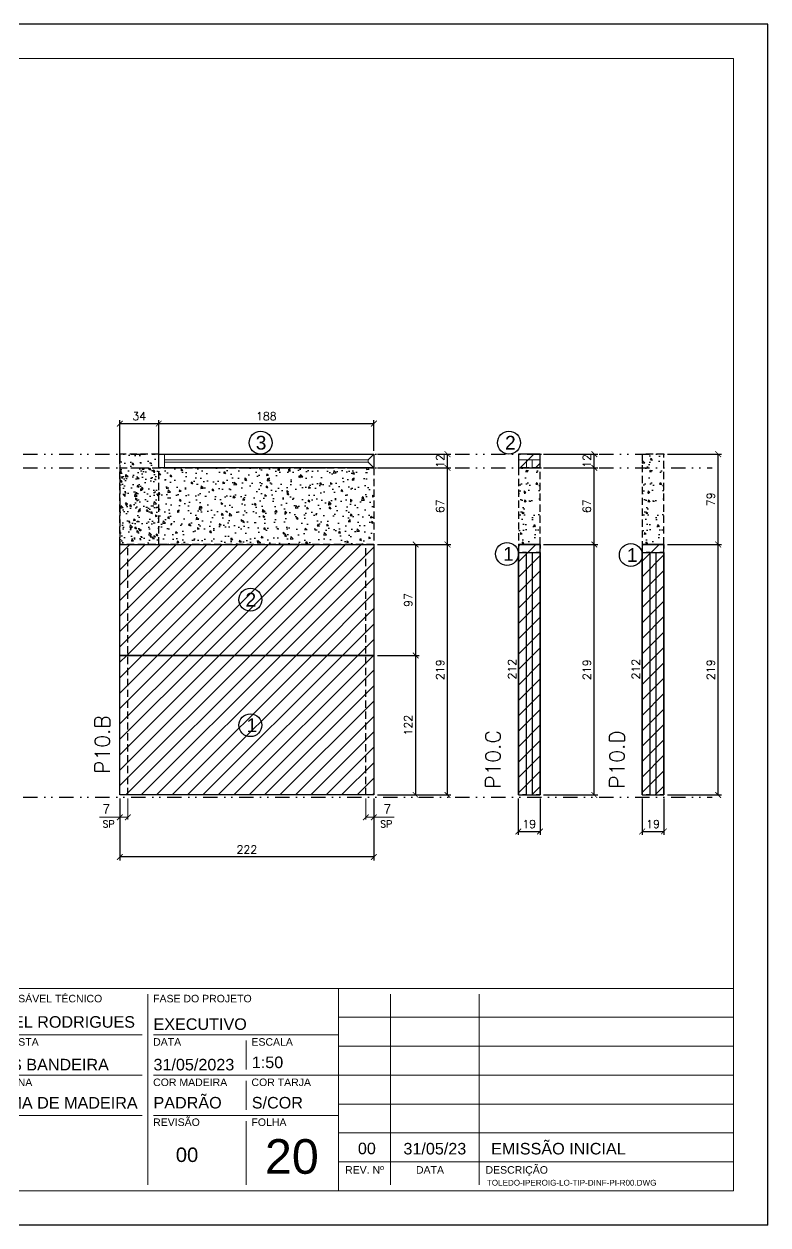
# Model space of a CAD drawing. Extents: x -23436 to 4767, y -3862 to 10024.
# Drawn here: x -19841 to -19191, y 2932 to 3982 of the extents above; entities that cross this region are included whole.
import ezdxf
from ezdxf.enums import TextEntityAlignment as Align

# ---------------------------------------------------------------- set-up
doc = ezdxf.new("R2010")
doc.units = 0
doc.header["$PDMODE"] = 2
doc.header["$PDSIZE"] = 10
doc.linetypes.add('DIVIDE2', pattern=[0.625, 0.25, -0.125, 0, -0.125, 0, -0.125])
doc.linetypes.add('HIDDEN', pattern=[9.525, 6.35, -3.175])
doc.layers.get('0').update_dxf_attribs({"lineweight": 13})
doc.layers.get('Defpoints').update_dxf_attribs({"lineweight": 13})
for name, color, linetype, lineweight in [('A-GENM', 7, 'Continuous', 18), ('cotas', 4, 'Continuous', 13), ('FOLHA MB', 7, 'Continuous', 13), ('N° FOLHA', 5, 'Continuous', 13), ('Texto Seção', 7, 'Continuous', 15)]:
    doc.layers.add(name, color=color, linetype=linetype, lineweight=lineweight)
for name, color, linetype in [('Concreto', 250, 'HIDDEN'), ('Cota', 4, 'Continuous'), ('Cota Sarrafo', 180, 'Continuous'), ('MB Logo', 254, 'Continuous'), ('Nível', 160, 'Continuous'), ('Painéis', 30, 'Continuous'), ('Reaproveitamento', 252, 'Continuous'), ('Romaneio', 10, 'Continuous'), ('Sarr 7x7', 104, 'Continuous'), ('Sarrafo de Pressão', 42, 'HIDDEN')]:
    doc.layers.add(name, color=color, linetype=linetype)
doc.layers.add('Laje_Perimetro', color=7, linetype='Continuous', plot=False)
doc.styles.add('ARIAL', font='arial.ttf', dxfattribs={"oblique": 15, "height": 25})
doc.styles.add('MB_C01', font='arial.ttf', dxfattribs={"height": 1.3})
doc.styles.add('MB_C02', font='arial.ttf', dxfattribs={"height": 2})
doc.styles.add('MB_C03', font='arial.ttf', dxfattribs={"height": 2.5})
doc.styles.add('MB_C04', font='arial.ttf', dxfattribs={"height": 6})
doc.styles.add('REGUA-120', font='ROMANS.shx', dxfattribs={"height": 15})
doc.styles.add('ROMANS', font='romans.shx')
doc.styles.add('ROMAS860', font='ROMAS860.SHX')
doc.dimstyles.new('cotas', dxfattribs={"dimtxt": 8.5, "dimasz": 5, "dimexe": 2, "dimexo": 3, "dimgap": 3, "dimtad": 1, "dimdec": 1, "dimzin": 9, "dimdsep": 46, "dimtxsty": 'ROMAS860', "dimblk": 'ARCHTICK', "dimcen": 0, "dimclrd": 4, "dimclre": 4, "dimclrt": 1, "dimadec": 0, "dimazin": 2, "dimtfac": 1, "dimtdec": 1, "dimtix": 1, "dimtmove": 0, "dimatfit": 2, "dimldrblk": 'OBLIQUE', "dimfxl": 0, "dimtolj": 1, "dimtzin": 0, "dimlwd": 13, "dimlwe": 13, "dimarcsym": 0})
doc.dimstyles.new('PAINEL', dxfattribs={"dimtxt": 7, "dimasz": 5, "dimexe": 3, "dimexo": 3, "dimgap": 3, "dimtad": 1, "dimdec": 1, "dimzin": 12, "dimdsep": 46, "dimtxsty": 'ROMANS', "dimblk": 'ARCHTICK', "dimcen": 0, "dimclrd": 4, "dimclre": 4, "dimclrt": 1, "dimadec": 1, "dimazin": 3, "dimtfac": 1, "dimtdec": 1, "dimtmove": 0, "dimatfit": 3, "dimldrblk": 'OBLIQUE', "dimfxl": 0, "dimtolj": 1, "dimtzin": 12, "dimarcsym": 0})
doc.dimstyles.new('projeto2', dxfattribs={"dimtxt": 7, "dimasz": 5, "dimexe": 1.25, "dimexo": 2.5, "dimgap": 2, "dimtad": 1, "dimdec": 1, "dimdsep": 46, "dimtxsty": 'ROMANS', "dimblk": 'OBLIQUE', "dimcen": 10, "dimdle": 1, "dimse1": 1, "dimse2": 1, "dimsd1": 1, "dimsd2": 1, "dimclrd": 256, "dimclre": 256, "dimclrt": 1, "dimadec": 0, "dimazin": 0, "dimtfac": 1, "dimtdec": 1, "dimtmove": 0, "dimatfit": 3, "dimldrblk": 'OBLIQUE', "dimfxl": 0, "dimlwd": -1, "dimlwe": -1, "dimarcsym": 0})
pattern_1 = [(45, (-4755.02, -1150), (-6.735192, 6.735192), [])]
pattern_2 = [(45, (-4771.034, 10396.0145), (-6.735192, 6.735192), [])]
pattern_3 = [(45, (-17942.374, -1150), (-6.735192, 6.735192), [])]

# ---------------------------------------------------------------- blocks, each defined once
blk = doc.blocks.new('A$C169d8357')
at = {"layer": 'FOLHA MB', "color": 1}
for p, q in [((1109.8, 356.7), (70, 356.7)), ((943.1, 351.7), (943.1, 185)), ((1109.8, 356.7), (1109.8, 179.9)), ((1455, 356.7), (1109.8, 356.7)), ((1155.3, 185), (1155.3, 351.7)), ((1232.6, 351.7), (1232.6, 185)), ((1455, 331.5), (1109.8, 331.5)), ((938.1, 316.3), (791.6, 316.3)), ((1109.8, 316.3), (948.2, 316.3)), ((1029, 311.3), (1029, 286)), ((1455, 306.2), (1109.8, 306.2)), ((938.1, 281), (791.6, 281)), ((1109.8, 281), (948.2, 281)), ((1029, 275.9), (1029, 250.7)), ((1455, 281), (1109.8, 281)), ((1455, 255.7), (1109.8, 255.7)), ((938.1, 245.6), (450.7, 245.6)), ((1109.8, 245.6), (948.2, 245.6)), ((1029, 240.6), (1029, 185)), ((1455, 230.4), (1109.8, 230.4)), ((1455, 205.2), (1109.8, 205.2))]:
    blk.add_line(p, q, dxfattribs=at)
for points in [[(0, 1199.9), (0, 149.9), (1485, 149.9), (1485, 1199.9)], [(70, 1169.9), (70, 179.9), (1455, 179.9), (1455, 1169.9)]]:
    blk.add_lwpolyline(points, close=True, dxfattribs=at)
at = {"layer": 'FOLHA MB', "color": 6, "style": 'MB_C01'}
for s, height, p in [('RESPONSÁVEL TÉCNICO', 6.566, (791.2, 344.6)), ('FASE DO PROJETO', 6.566, (947.8, 344.6)), ('PROJETISTA', 6.57, (791.2, 306.7)), ('DATA', 6.57, (947.8, 306.7)), ('ESCALA', 6.57, (1033.7, 306.7)), ('DISCIPLINA', 6.57, (791.2, 271.4)), ('COR MADEIRA', 6.566, (947.8, 271.4)), ('COR TARJA', 6.57, (1033.7, 271.4)), ('REVISÃO', 6.57, (947.8, 236.5)), ('FOLHA', 6.57, (1033.7, 236.5))]:
    blk.add_text(s, height=height, dxfattribs=at).set_placement(p)
at = {"layer": 'FOLHA MB', "color": 5}
for s, height, style, p in [('DANIEL RODRIGUES', 10.102, 'MB_C02', (791.6, 322.4)), ('EXECUTIVO', 10.1, 'MB_C02', (948.1, 320.5)), ('THAÍS BANDEIRA', 10.102, 'MB_C02', (791.5, 285.1)), ('31/05/2023', 10.1, 'MB_C02', (948.1, 285.1)), ('1:50', 10.1, 'MB_C02', (1034, 287.1)), ('PADRÃO', 10.1, 'MB_C02', (948.1, 251.8)), ('FORMA DE MADEIRA', 10.102, 'MB_C02', (791.6, 251.7)), ('S/COR', 10.1, 'MB_C02', (1034, 251.8)), ('00', 10.1, 'MB_C02', (1126.7, 211.8)), ('31/05/23', 10.1, 'MB_C02', (1166.5, 211.6)), ('EMISSÃO INICIAL', 10.102, 'MB_C02', (1243.1, 211.6)), ('00', 12.63, 'MB_C03', (967.6, 205))]:
    blk.add_text(s, height=height, dxfattribs=dict(at, style=style)).set_placement(p)
at = {"layer": 'FOLHA MB', "color": 6, "style": 'MB_C01'}
for s, p in [('REV. Nº', (1132.5, 198.1)), ('DATA', (1189.7, 198.1)), ('DESCRIÇÃO', (1265.5, 198.1))]:
    blk.add_text(s, height=6.57, dxfattribs=at).set_placement(p, align=Align.MIDDLE_CENTER)
at = {"layer": 'FOLHA MB', "insert": (1239.4, 189.4), "char_height": 5.051, "width": 210.818, "attachment_point": 1, "style": 'MB_C04'}
blk.add_mtext('TOLEDO-IPEROIG-LO-TIP-DINF-PI-R00.DWG', dxfattribs=at)
blk = doc.blocks.new('_ArchTick')
at = {"color": 0, "linetype": 'ByBlock', "const_width": 0.15}
blk.add_lwpolyline([(-0.5, -0.5), (0.5, 0.5)], dxfattribs=at)
blk = doc.blocks.new('*D4029')
at = {"layer": 'Cota', "color": 4, "lineweight": 13, "transparency": 16777216}
for p, q in [((-19542.7, 3305.2), (-19542.7, 3286.7)), ((-19535.7, 3305.2), (-19535.7, 3286.7)), ((-19542.7, 3288.7), (-19535.7, 3288.7)), ((-19535.7, 3288.7), (-19518, 3288.7))]:
    blk.add_line(p, q, dxfattribs=at)
at = {"layer": 'Defpoints', "color": 0, "transparency": 16777216}
for p in [(-19542.7, 3308.2), (-19535.7, 3308.2), (-19535.7, 3288.7)]:
    blk.add_point(p, dxfattribs=at)
at = {"layer": 'Cota', "color": 4, "lineweight": 13, "transparency": 16777216, "xscale": 5, "yscale": 5, "zscale": 5, "rotation": 180}
blk.add_blockref('_ArchTick', (-19542.7, 3288.7), dxfattribs=at)
at = {"layer": 'Cota', "color": 4, "lineweight": 13, "transparency": 16777216, "xscale": 5, "yscale": 5, "zscale": 5}
blk.add_blockref('_ArchTick', (-19535.7, 3288.7), dxfattribs=at)
at = {"layer": 'Cota', "color": 1, "transparency": 16777216, "insert": (-19523.9, 3296), "char_height": 8.5, "attachment_point": 5, "style": 'ROMAS860'}
blk.add_mtext('\\A1;7', dxfattribs=at)
blk = doc.blocks.new('_OBLIQUE')
at = {"color": 0, "linetype": 'ByBlock', "lineweight": -2}
for p, q in [((0, 0), (-1, 0)), ((-0.5, -0.5), (0.5, 0.5))]:
    blk.add_line(p, q, dxfattribs=at)
blk = doc.blocks.new('*D4030')
at = {"layer": 'Cota', "color": 4, "lineweight": 13, "transparency": 16777216}
for p, q in [((-19757.7, 3305.2), (-19757.7, 3286.7)), ((-19750.7, 3305.2), (-19750.7, 3286.7)), ((-19757.7, 3288.7), (-19775.4, 3288.7)), ((-19750.7, 3288.7), (-19757.7, 3288.7))]:
    blk.add_line(p, q, dxfattribs=at)
at = {"layer": 'Defpoints', "color": 0, "transparency": 16777216}
for p in [(-19757.7, 3308.2), (-19750.7, 3308.2), (-19757.7, 3288.7)]:
    blk.add_point(p, dxfattribs=at)
at = {"layer": 'Cota', "color": 4, "lineweight": 13, "transparency": 16777216, "xscale": 5, "yscale": 5, "zscale": 5, "rotation": 180}
blk.add_blockref('_ArchTick', (-19757.7, 3288.7), dxfattribs=at)
at = {"layer": 'Cota', "color": 4, "lineweight": 13, "transparency": 16777216, "xscale": 5, "yscale": 5, "zscale": 5}
blk.add_blockref('_ArchTick', (-19750.7, 3288.7), dxfattribs=at)
at = {"layer": 'Cota', "color": 1, "transparency": 16777216, "insert": (-19769.5, 3296), "char_height": 8.5, "attachment_point": 5, "style": 'ROMAS860'}
blk.add_mtext('\\A1;7', dxfattribs=at)
blk = doc.blocks.new('*D4031')
at = {"layer": 'Cota', "color": 4, "lineweight": -2, "transparency": 16777216}
for p, q in [((-19757.7, 3305.2), (-19757.7, 3251)), ((-19535.7, 3305.2), (-19535.7, 3251)), ((-19535.7, 3254), (-19757.7, 3254))]:
    blk.add_line(p, q, dxfattribs=at)
at = {"layer": 'Defpoints', "color": 0, "transparency": 16777216}
for p in [(-19757.7, 3308.2), (-19535.7, 3308.2), (-19757.7, 3254)]:
    blk.add_point(p, dxfattribs=at)
at = {"layer": 'Cota', "color": 4, "lineweight": -2, "transparency": 16777216, "xscale": 5, "yscale": 5, "zscale": 5, "rotation": 180}
blk.add_blockref('_ArchTick', (-19757.7, 3254), dxfattribs=at)
at = {"layer": 'Cota', "color": 4, "lineweight": -2, "transparency": 16777216, "xscale": 5, "yscale": 5, "zscale": 5}
blk.add_blockref('_ArchTick', (-19535.7, 3254), dxfattribs=at)
at = {"layer": 'Cota', "color": 1, "transparency": 16777216, "insert": (-19646.7, 3260.5), "char_height": 7, "attachment_point": 5, "style": 'ROMANS'}
blk.add_mtext('\\A1;222', dxfattribs=at)
blk = doc.blocks.new('*D4032')
at = {"layer": 'Cota', "color": 4, "lineweight": -2, "transparency": 16777216}
for p, q in [((-19532.7, 3430.2), (-19496.2, 3430.2)), ((-19499.2, 3308.2), (-19499.2, 3430.2)), ((-19532.7, 3308.2), (-19496.2, 3308.2))]:
    blk.add_line(p, q, dxfattribs=at)
at = {"layer": 'Defpoints', "color": 0, "transparency": 16777216}
for p in [(-19535.7, 3430.2), (-19499.2, 3430.2), (-19535.7, 3308.2)]:
    blk.add_point(p, dxfattribs=at)
at = {"layer": 'Cota', "color": 4, "lineweight": -2, "transparency": 16777216, "xscale": 5, "yscale": 5, "zscale": 5}
for p, rotation in [((-19499.2, 3430.2), 90), ((-19499.2, 3308.2), 270)]:
    blk.add_blockref('_ArchTick', p, dxfattribs=dict(at, rotation=rotation))
at = {"layer": 'Cota', "color": 1, "transparency": 16777216, "insert": (-19505.7, 3369.2), "char_height": 7, "attachment_point": 5, "rotation": 90, "style": 'ROMANS'}
blk.add_mtext('\\A1;122', dxfattribs=at)
blk = doc.blocks.new('*D4033')
at = {"layer": 'Cota', "color": 4, "lineweight": -2, "transparency": 16777216}
for p, q in [((-19532.7, 3527.2), (-19496.2, 3527.2)), ((-19499.2, 3430.2), (-19499.2, 3527.2)), ((-19532.7, 3430.2), (-19496.2, 3430.2))]:
    blk.add_line(p, q, dxfattribs=at)
at = {"layer": 'Defpoints', "color": 0, "transparency": 16777216}
for p in [(-19535.7, 3527.2), (-19499.2, 3527.2), (-19535.7, 3430.2)]:
    blk.add_point(p, dxfattribs=at)
at = {"layer": 'Cota', "color": 4, "lineweight": -2, "transparency": 16777216, "xscale": 5, "yscale": 5, "zscale": 5}
for p, rotation in [((-19499.2, 3527.2), 90), ((-19499.2, 3430.2), 270)]:
    blk.add_blockref('_ArchTick', p, dxfattribs=dict(at, rotation=rotation))
at = {"layer": 'Cota', "color": 1, "transparency": 16777216, "insert": (-19505.7, 3478.7), "char_height": 7, "attachment_point": 5, "rotation": 90, "style": 'ROMANS'}
blk.add_mtext('\\A1;97', dxfattribs=at)
blk = doc.blocks.new('*D4034')
at = {"layer": 'Cota', "color": 4, "lineweight": -2, "transparency": 16777216}
for p, q in [((-19301.3, 3305.2), (-19301.3, 3273.3)), ((-19282.3, 3305.2), (-19282.3, 3273.3)), ((-19301.3, 3276.3), (-19282.3, 3276.3))]:
    blk.add_line(p, q, dxfattribs=at)
at = {"layer": 'Defpoints', "color": 0, "transparency": 16777216}
for p in [(-19301.3, 3308.2), (-19282.3, 3308.2), (-19282.3, 3276.3)]:
    blk.add_point(p, dxfattribs=at)
at = {"layer": 'Cota', "color": 4, "lineweight": -2, "transparency": 16777216, "xscale": 5, "yscale": 5, "zscale": 5, "rotation": 180}
blk.add_blockref('_ArchTick', (-19301.3, 3276.3), dxfattribs=at)
at = {"layer": 'Cota', "color": 4, "lineweight": -2, "transparency": 16777216, "xscale": 5, "yscale": 5, "zscale": 5}
blk.add_blockref('_ArchTick', (-19282.3, 3276.3), dxfattribs=at)
at = {"layer": 'Cota', "color": 1, "transparency": 16777216, "insert": (-19291.8, 3282.8), "char_height": 7, "attachment_point": 5, "style": 'ROMANS'}
blk.add_mtext('\\A1;19', dxfattribs=at)
blk = doc.blocks.new('*D4035')
at = {"layer": 'Cota', "color": 4, "lineweight": -2, "transparency": 16777216}
for p, q in [((-19279.3, 3606.2), (-19231.9, 3606.2)), ((-19234.9, 3527.2), (-19234.9, 3606.2)), ((-19279.3, 3527.2), (-19231.9, 3527.2))]:
    blk.add_line(p, q, dxfattribs=at)
at = {"layer": 'Defpoints', "color": 0, "transparency": 16777216}
for p in [(-19282.3, 3606.2), (-19234.9, 3606.2), (-19282.3, 3527.2)]:
    blk.add_point(p, dxfattribs=at)
at = {"layer": 'Cota', "color": 4, "lineweight": -2, "transparency": 16777216, "xscale": 5, "yscale": 5, "zscale": 5}
for p, rotation in [((-19234.9, 3606.2), 90), ((-19234.9, 3527.2), 270)]:
    blk.add_blockref('_ArchTick', p, dxfattribs=dict(at, rotation=rotation))
at = {"layer": 'Cota', "color": 1, "transparency": 16777216, "insert": (-19241.4, 3566.7), "char_height": 7, "attachment_point": 5, "rotation": 90, "style": 'ROMANS'}
blk.add_mtext('\\A1;79', dxfattribs=at)
blk = doc.blocks.new('*D4036')
at = {"layer": 'Defpoints', "color": 0, "transparency": 16777216}
for p in [(-19294.3, 3520.2), (-19301.3, 3308.2), (-19301.3, 3308.2)]:
    blk.add_point(p, dxfattribs=at)
at = {"layer": 'Cota Sarrafo', "color": 1, "transparency": 16777216, "insert": (-19306.8, 3418.2), "char_height": 7, "attachment_point": 5, "rotation": 90, "style": 'ROMANS'}
blk.add_mtext('212', dxfattribs=at)
blk = doc.blocks.new('*D4037')
at = {"layer": 'Cota', "color": 4, "lineweight": -2, "transparency": 16777216}
for p, q in [((-19532.7, 3527.2), (-19468.4, 3527.2)), ((-19471.4, 3308.2), (-19471.4, 3527.2)), ((-19532.7, 3308.2), (-19468.4, 3308.2))]:
    blk.add_line(p, q, dxfattribs=at)
at = {"layer": 'Defpoints', "color": 0, "transparency": 16777216}
for p in [(-19535.7, 3527.2), (-19471.4, 3527.2), (-19535.7, 3308.2)]:
    blk.add_point(p, dxfattribs=at)
at = {"layer": 'Cota', "color": 4, "lineweight": -2, "transparency": 16777216, "xscale": 5, "yscale": 5, "zscale": 5}
for p, rotation in [((-19471.4, 3527.2), 90), ((-19471.4, 3308.2), 270)]:
    blk.add_blockref('_ArchTick', p, dxfattribs=dict(at, rotation=rotation))
at = {"layer": 'Cota', "color": 1, "transparency": 16777216, "insert": (-19477.9, 3417.7), "char_height": 7, "attachment_point": 5, "rotation": 90, "style": 'ROMANS'}
blk.add_mtext('\\A1;219', dxfattribs=at)
blk = doc.blocks.new('*D4038')
at = {"layer": 'A-GENM', "color": 4, "lineweight": -2, "transparency": 16777216}
for p, q in [((-19532.7, 3594.2), (-19468.4, 3594.2)), ((-19471.4, 3527.2), (-19471.4, 3594.2)), ((-19532.7, 3527.2), (-19468.4, 3527.2))]:
    blk.add_line(p, q, dxfattribs=at)
at = {"layer": 'Defpoints', "color": 0, "transparency": 16777216}
for p in [(-19535.7, 3594.2), (-19471.4, 3594.2), (-19535.7, 3527.2)]:
    blk.add_point(p, dxfattribs=at)
at = {"layer": 'A-GENM', "color": 4, "lineweight": -2, "transparency": 16777216, "xscale": 5, "yscale": 5, "zscale": 5}
for p, rotation in [((-19471.4, 3594.2), 90), ((-19471.4, 3527.2), 270)]:
    blk.add_blockref('_ArchTick', p, dxfattribs=dict(at, rotation=rotation))
at = {"layer": 'A-GENM', "color": 1, "transparency": 16777216, "insert": (-19477.9, 3560.7), "char_height": 7, "attachment_point": 5, "rotation": 90, "style": 'ROMANS'}
blk.add_mtext('\\A1;67', dxfattribs=at)
blk = doc.blocks.new('*D4041')
at = {"layer": 'cotas', "color": 4, "lineweight": -2, "transparency": 16777216}
for p, q in [((-19757.7, 3597.2), (-19757.7, 3635.9)), ((-19723.7, 3597.2), (-19723.7, 3635.9)), ((-19757.7, 3632.9), (-19723.7, 3632.9))]:
    blk.add_line(p, q, dxfattribs=at)
at = {"layer": 'Defpoints', "color": 0, "transparency": 16777216}
for p in [(-19723.7, 3632.9), (-19757.7, 3594.2), (-19723.7, 3594.2)]:
    blk.add_point(p, dxfattribs=at)
at = {"layer": 'cotas', "color": 4, "lineweight": -2, "transparency": 16777216, "xscale": 5, "yscale": 5, "zscale": 5, "rotation": 180}
blk.add_blockref('_ArchTick', (-19757.7, 3632.9), dxfattribs=at)
at = {"layer": 'cotas', "color": 4, "lineweight": -2, "transparency": 16777216, "xscale": 5, "yscale": 5, "zscale": 5}
blk.add_blockref('_ArchTick', (-19723.7, 3632.9), dxfattribs=at)
at = {"layer": 'cotas', "color": 1, "transparency": 16777216, "insert": (-19740.7, 3639.4), "char_height": 7, "attachment_point": 5, "style": 'ROMANS'}
blk.add_mtext('\\A1;34', dxfattribs=at)
blk = doc.blocks.new('*D4042')
at = {"layer": 'cotas', "color": 4, "lineweight": -2, "transparency": 16777216}
for p, q in [((-19532.7, 3606.2), (-19468.4, 3606.2)), ((-19471.4, 3594.2), (-19471.4, 3606.2)), ((-19532.7, 3594.2), (-19468.4, 3594.2))]:
    blk.add_line(p, q, dxfattribs=at)
at = {"layer": 'Defpoints', "color": 0, "transparency": 16777216}
for p in [(-19535.7, 3606.2), (-19471.4, 3606.2), (-19535.7, 3594.2)]:
    blk.add_point(p, dxfattribs=at)
at = {"layer": 'cotas', "color": 4, "lineweight": -2, "transparency": 16777216, "xscale": 5, "yscale": 5, "zscale": 5}
for p, rotation in [((-19471.4, 3606.2), 90), ((-19471.4, 3594.2), 270)]:
    blk.add_blockref('_ArchTick', p, dxfattribs=dict(at, rotation=rotation))
at = {"layer": 'cotas', "color": 1, "transparency": 16777216, "insert": (-19477.9, 3600.2), "char_height": 7, "attachment_point": 5, "rotation": 90, "style": 'ROMANS'}
blk.add_mtext('\\A1;12', dxfattribs=at)
blk = doc.blocks.new('*D4061')
at = {"layer": 'cotas', "color": 4, "lineweight": -2, "transparency": 16777216}
for p, q in [((-19723.7, 3609.2), (-19723.7, 3635.9)), ((-19535.7, 3609.2), (-19535.7, 3635.9)), ((-19723.7, 3632.9), (-19535.7, 3632.9))]:
    blk.add_line(p, q, dxfattribs=at)
at = {"layer": 'Defpoints', "color": 0, "transparency": 16777216}
for p in [(-19535.7, 3632.9), (-19723.7, 3606.2), (-19535.7, 3606.2)]:
    blk.add_point(p, dxfattribs=at)
at = {"layer": 'cotas', "color": 4, "lineweight": -2, "transparency": 16777216, "xscale": 5, "yscale": 5, "zscale": 5, "rotation": 180}
blk.add_blockref('_ArchTick', (-19723.7, 3632.9), dxfattribs=at)
at = {"layer": 'cotas', "color": 4, "lineweight": -2, "transparency": 16777216, "xscale": 5, "yscale": 5, "zscale": 5}
blk.add_blockref('_ArchTick', (-19535.7, 3632.9), dxfattribs=at)
at = {"layer": 'cotas', "color": 1, "transparency": 16777216, "insert": (-19629.7, 3639.4), "char_height": 7, "attachment_point": 5, "style": 'ROMANS'}
blk.add_mtext('\\A1;188', dxfattribs=at)
blk = doc.blocks.new('*D4062')
at = {"layer": 'cotas', "color": 4, "lineweight": -2, "transparency": 16777216}
for p, q in [((-19279.3, 3527.2), (-19231.9, 3527.2)), ((-19234.9, 3308.2), (-19234.9, 3527.2)), ((-19279.3, 3308.2), (-19231.9, 3308.2))]:
    blk.add_line(p, q, dxfattribs=at)
at = {"layer": 'Defpoints', "color": 0, "transparency": 16777216}
for p in [(-19282.3, 3527.2), (-19234.9, 3527.2), (-19282.3, 3308.2)]:
    blk.add_point(p, dxfattribs=at)
at = {"layer": 'cotas', "color": 4, "lineweight": -2, "transparency": 16777216, "xscale": 5, "yscale": 5, "zscale": 5}
for p, rotation in [((-19234.9, 3527.2), 90), ((-19234.9, 3308.2), 270)]:
    blk.add_blockref('_ArchTick', p, dxfattribs=dict(at, rotation=rotation))
at = {"layer": 'cotas', "color": 1, "transparency": 16777216, "insert": (-19241.4, 3417.7), "char_height": 7, "attachment_point": 5, "rotation": 90, "style": 'ROMANS'}
blk.add_mtext('\\A1;219', dxfattribs=at)
blk = doc.blocks.new('*D4063')
at = {"layer": 'Cota', "color": 4, "lineweight": -2, "transparency": 16777216}
for p, q in [((-19409.5, 3305.2), (-19409.5, 3273.3)), ((-19390.5, 3305.2), (-19390.5, 3273.3)), ((-19409.5, 3276.3), (-19390.5, 3276.3))]:
    blk.add_line(p, q, dxfattribs=at)
at = {"layer": 'Defpoints', "color": 0, "transparency": 16777216}
for p in [(-19409.5, 3308.2), (-19390.5, 3308.2), (-19390.5, 3276.3)]:
    blk.add_point(p, dxfattribs=at)
at = {"layer": 'Cota', "color": 4, "lineweight": -2, "transparency": 16777216, "xscale": 5, "yscale": 5, "zscale": 5, "rotation": 180}
blk.add_blockref('_ArchTick', (-19409.5, 3276.3), dxfattribs=at)
at = {"layer": 'Cota', "color": 4, "lineweight": -2, "transparency": 16777216, "xscale": 5, "yscale": 5, "zscale": 5}
blk.add_blockref('_ArchTick', (-19390.5, 3276.3), dxfattribs=at)
at = {"layer": 'Cota', "color": 1, "transparency": 16777216, "insert": (-19400, 3282.8), "char_height": 7, "attachment_point": 5, "style": 'ROMANS'}
blk.add_mtext('\\A1;19', dxfattribs=at)
blk = doc.blocks.new('*D4064')
at = {"layer": 'Cota', "color": 4, "lineweight": -2, "transparency": 16777216}
for p, q in [((-19387.5, 3594.2), (-19340.1, 3594.2)), ((-19343.1, 3527.2), (-19343.1, 3594.2)), ((-19387.5, 3527.2), (-19340.1, 3527.2))]:
    blk.add_line(p, q, dxfattribs=at)
at = {"layer": 'Defpoints', "color": 0, "transparency": 16777216}
for p in [(-19390.5, 3594.2), (-19343.1, 3594.2), (-19390.5, 3527.2)]:
    blk.add_point(p, dxfattribs=at)
at = {"layer": 'Cota', "color": 4, "lineweight": -2, "transparency": 16777216, "xscale": 5, "yscale": 5, "zscale": 5}
for p, rotation in [((-19343.1, 3594.2), 90), ((-19343.1, 3527.2), 270)]:
    blk.add_blockref('_ArchTick', p, dxfattribs=dict(at, rotation=rotation))
at = {"layer": 'Cota', "color": 1, "transparency": 16777216, "insert": (-19349.6, 3560.7), "char_height": 7, "attachment_point": 5, "rotation": 90, "style": 'ROMANS'}
blk.add_mtext('\\A1;67', dxfattribs=at)
blk = doc.blocks.new('*D4065')
at = {"layer": 'Defpoints', "color": 0, "transparency": 16777216}
for p in [(-19402.5, 3520.2), (-19409.5, 3308.2), (-19409.5, 3308.2)]:
    blk.add_point(p, dxfattribs=at)
at = {"layer": 'Cota Sarrafo', "color": 1, "transparency": 16777216, "insert": (-19415, 3418.2), "char_height": 7, "attachment_point": 5, "rotation": 90, "style": 'ROMANS'}
blk.add_mtext('212', dxfattribs=at)
blk = doc.blocks.new('*D4066')
at = {"layer": 'cotas', "color": 4, "lineweight": -2, "transparency": 16777216}
for p, q in [((-19387.5, 3527.2), (-19340.1, 3527.2)), ((-19343.1, 3308.2), (-19343.1, 3527.2)), ((-19387.5, 3308.2), (-19340.1, 3308.2))]:
    blk.add_line(p, q, dxfattribs=at)
at = {"layer": 'Defpoints', "color": 0, "transparency": 16777216}
for p in [(-19390.5, 3527.2), (-19343.1, 3527.2), (-19390.5, 3308.2)]:
    blk.add_point(p, dxfattribs=at)
at = {"layer": 'cotas', "color": 4, "lineweight": -2, "transparency": 16777216, "xscale": 5, "yscale": 5, "zscale": 5}
for p, rotation in [((-19343.1, 3527.2), 90), ((-19343.1, 3308.2), 270)]:
    blk.add_blockref('_ArchTick', p, dxfattribs=dict(at, rotation=rotation))
at = {"layer": 'cotas', "color": 1, "transparency": 16777216, "insert": (-19349.6, 3417.7), "char_height": 7, "attachment_point": 5, "rotation": 90, "style": 'ROMANS'}
blk.add_mtext('\\A1;219', dxfattribs=at)
blk = doc.blocks.new('*D4067')
at = {"layer": 'cotas', "color": 4, "lineweight": -2, "transparency": 16777216}
for p, q in [((-19387.5, 3606.2), (-19340.1, 3606.2)), ((-19343.1, 3594.2), (-19343.1, 3606.2)), ((-19387.5, 3594.2), (-19340.1, 3594.2))]:
    blk.add_line(p, q, dxfattribs=at)
at = {"layer": 'Defpoints', "color": 0, "transparency": 16777216}
for p in [(-19390.5, 3606.2), (-19343.1, 3606.2), (-19390.5, 3594.2)]:
    blk.add_point(p, dxfattribs=at)
at = {"layer": 'cotas', "color": 4, "lineweight": -2, "transparency": 16777216, "xscale": 5, "yscale": 5, "zscale": 5}
for p, rotation in [((-19343.1, 3606.2), 90), ((-19343.1, 3594.2), 270)]:
    blk.add_blockref('_ArchTick', p, dxfattribs=dict(at, rotation=rotation))
at = {"layer": 'cotas', "color": 1, "transparency": 16777216, "insert": (-19349.6, 3600.2), "char_height": 7, "attachment_point": 5, "rotation": 90, "style": 'ROMANS'}
blk.add_mtext('\\A1;12', dxfattribs=at)

msp = doc.modelspace()

# ---------------------------------------------------------------- hatches: boundary and pattern name
at = {"layer": 'Concreto'}
h = msp.add_hatch(dxfattribs=at)
h.set_pattern_fill('AR-CONC', color=256, scale=0.1, angle=-90)
h.set_pattern_definition([(320, (-63.207, -1201), (-1.593909, -18.218467), [1.905, -20.955]), (265, (-63.207, -1201), (19.105685, 3.524342), [1.524, -16.764058]), (10.45144, (-63.34, -1202.518), (17.511775, -14.694125), [1.619001, -17.809024]), (316.1842, (-58.127, -1201), (-4.204233, -27.107904), [2.8575, -31.4325]), (6.63556, (-58.477, -1203.26), (24.742612, -23.740413), [2.428502, -26.71356]), (261.18415, (-58.127, -1201), (24.742612, -23.740413), [2.285997, -25.145973]), (291, (-59.397, -1203.54), (-10.22652, -15.161439), [1.905, -20.955]), (236, (-59.397, -1203.54), (18.418797, -6.180203), [1.524, -16.764]), (341.451445, (-60.249, -1204.803), (8.192277, -21.341642), [1.619001, -17.808994]), (307.5, (-63.2065, -1201), (8.4555039, -0.3088603), [0, -16.5608, 0, -17.018, 0, -16.8275]), (277.5, (-63.2065, -1201), (10.0180575, -6.6819663), [0, -9.7028, 0, -16.1798, 0, -6.4135]), (237.5, (-63.2065, -1195.336), (-0.5728744, -13.5590595), [0, -6.35, 0, -19.812, 0, -26.289]), (227.5, (-63.207, -1192.796), (2.542649, -14.812918), [0, -8.255, 0, -13.1572, 0, -18.669])])
h.paths.add_polyline_path([(-19757.698, 3527.207), (-19723.698, 3527.207), (-19723.698, 3606.207), (-19757.698, 3606.207)])
h = msp.add_hatch(dxfattribs=at)
h.set_pattern_fill('AR-CONC', color=256, scale=0.1, angle=-90)
h.set_pattern_definition([(320, (-4641.737, 10364.015), (-1.593909, -18.218467), [1.905, -20.955]), (265, (-4641.737, 10364.015), (19.105685, 3.524342), [1.524, -16.764058]), (10.45144, (-4641.87, 10362.496), (17.511775, -14.694125), [1.619, -17.809024]), (316.1842, (-4636.657, 10364.015), (-4.204233, -27.107904), [2.8575, -31.4325]), (6.63556, (-4637.007, 10361.756), (24.742612, -23.740413), [2.4285, -26.71356]), (261.18415, (-4636.657, 10364.015), (24.742612, -23.740413), [2.285997, -25.145973]), (291, (-4637.927, 10361.475), (-10.22652, -15.161439), [1.905, -20.955]), (236, (-4637.927, 10361.475), (18.418797, -6.180203), [1.524, -16.764]), (341.45145, (-4638.779, 10360.211), (8.192277, -21.341642), [1.619, -17.808994]), (307.5, (-4641.7365, 10364.0145), (8.455504, -0.3088603), [0, -16.5608, 0, -17.018, 0, -16.8275]), (277.5, (-4641.7365, 10364.0145), (10.0180575, -6.681966), [0, -9.7028, 0, -16.1798, 0, -6.4135]), (237.5, (-4641.7365, 10369.679), (-0.5728744, -13.5590595), [0, -6.35, 0, -19.812, 0, -26.289]), (227.5, (-4641.737, 10372.219), (2.542649, -14.812918), [0, -8.255, 0, -13.1572, 0, -18.669])])
h.paths.add_polyline_path([(-19301.29, 3527.207), (-19282.29, 3527.207), (-19282.29, 3606.207), (-19301.29, 3606.207)])
h = msp.add_hatch(dxfattribs=at)
h.set_pattern_fill('AR-CONC', color=256, scale=0.1, angle=-90)
h.set_pattern_definition([(320, (-4771.034, 10345.015), (-1.593909, -18.218467), [1.905, -20.955]), (265, (-4771.034, 10345.015), (19.105685, 3.524342), [1.524, -16.764058]), (10.45144, (-4771.167, 10343.496), (17.511775, -14.694125), [1.619, -17.809024]), (316.1842, (-4765.954, 10345.015), (-4.204233, -27.107904), [2.8575, -31.4325]), (6.63556, (-4766.304, 10342.756), (24.742612, -23.740413), [2.4285, -26.71356]), (261.18415, (-4765.954, 10345.015), (24.742612, -23.740413), [2.285997, -25.145973]), (291, (-4767.224, 10342.475), (-10.22652, -15.161439), [1.905, -20.955]), (236, (-4767.224, 10342.475), (18.418797, -6.180203), [1.524, -16.764]), (341.45145, (-4768.076, 10341.211), (8.192277, -21.341642), [1.619, -17.808994]), (307.5, (-4771.034, 10345.0145), (8.455504, -0.3088603), [0, -16.5608, 0, -17.018, 0, -16.8275]), (277.5, (-4771.034, 10345.0145), (10.0180575, -6.6819663), [0, -9.7028, 0, -16.1798, 0, -6.4135]), (237.5, (-4771.034, 10350.679), (-0.5728744, -13.5590595), [0, -6.35, 0, -19.812, 0, -26.289]), (227.5, (-4771.034, 10353.219), (2.542649, -14.812918), [0, -8.255, 0, -13.1572, 0, -18.669])])
h.paths.add_polyline_path([(-19535.698, 3527.207), (-19757.698, 3527.207), (-19757.698, 3594.207), (-19535.698, 3594.207)])
h = msp.add_hatch(dxfattribs=at)
h.set_pattern_fill('AR-CONC', color=256, scale=0.1, angle=-90)
h.set_pattern_definition([(320, (-4749.924, 10364.015), (-1.593909, -18.218467), [1.905, -20.955]), (265, (-4749.924, 10364.015), (19.105685, 3.524342), [1.524, -16.764058]), (10.45144, (-4750.056, 10362.496), (17.511775, -14.694125), [1.619, -17.809024]), (316.1842, (-4744.844, 10364.015), (-4.204233, -27.107904), [2.8575, -31.4325]), (6.63556, (-4745.194, 10361.756), (24.742612, -23.740413), [2.4285, -26.71356]), (261.18415, (-4744.844, 10364.015), (24.742612, -23.740413), [2.285997, -25.145973]), (291, (-4746.114, 10361.475), (-10.22652, -15.161439), [1.905, -20.955]), (236, (-4746.114, 10361.475), (18.418797, -6.180203), [1.524, -16.764]), (341.45145, (-4746.966, 10360.211), (8.192277, -21.341642), [1.619, -17.808994]), (307.5, (-4749.9236, 10364.0145), (8.455504, -0.3088603), [0, -16.5608, 0, -17.018, 0, -16.8275]), (277.5, (-4749.924, 10364.0145), (10.0180575, -6.681966), [0, -9.7028, 0, -16.1798, 0, -6.4135]), (237.5, (-4749.9236, 10369.679), (-0.5728744, -13.5590595), [0, -6.35, 0, -19.812, 0, -26.289]), (227.5, (-4749.924, 10372.219), (2.542649, -14.812918), [0, -8.255, 0, -13.1572, 0, -18.669])])
h.paths.add_polyline_path([(-19409.478, 3527.207), (-19390.478, 3527.207), (-19390.478, 3594.207), (-19409.478, 3594.207)])
at = {"layer": 'Reaproveitamento'}
h = msp.add_hatch(dxfattribs=at)
h.set_pattern_fill('ANSI31', color=256, scale=3, style=0)
h.set_pattern_definition(pattern_3)
h.paths.add_polyline_path([(-19409.478, 3594.207), (-19390.478, 3594.207), (-19390.478, 3606.207), (-19409.478, 3606.207)])
h = msp.add_hatch(dxfattribs=at)
h.set_pattern_fill('ANSI31', color=256, scale=3, style=0)
h.set_pattern_definition(pattern_3)
h.paths.add_polyline_path([(-19390.478, 3601.207), (-19397.478, 3601.207), (-19397.478, 3594.207), (-19390.478, 3594.207)], flags=17)
h = msp.add_hatch(dxfattribs=at)
h.set_pattern_fill('ANSI31', color=256, scale=3, style=0)
h.set_pattern_definition(pattern_2)
h.paths.add_polyline_path([(-19535.698, 3430.207), (-19757.698, 3430.207), (-19757.698, 3527.207), (-19535.698, 3527.207)])
h = msp.add_hatch(dxfattribs=at)
h.set_pattern_fill('ANSI31', color=256, scale=3, style=0)
h.set_pattern_definition(pattern_1)
h.paths.add_polyline_path([(-19409.478, 3308.207), (-19390.478, 3308.207), (-19390.478, 3527.207), (-19409.478, 3527.207)])
h = msp.add_hatch(dxfattribs=at)
h.set_pattern_fill('ANSI31', color=256, scale=3, style=0)
h.set_pattern_definition(pattern_1)
h.paths.add_polyline_path([(-19301.29, 3308.207), (-19282.29, 3308.207), (-19282.29, 3527.207), (-19301.29, 3527.207)])
h = msp.add_hatch(dxfattribs=at)
h.set_pattern_fill('ANSI31', color=256, scale=3, style=0)
h.set_pattern_definition(pattern_2)
h.paths.add_polyline_path([(-19535.698, 3308.207), (-19757.698, 3308.207), (-19757.698, 3430.207), (-19535.698, 3430.207)])

# ---------------------------------------------------------------- linework, layer by layer
at = {"layer": 'Concreto'}
for points in [[(-19757.698, 3527.207), (-19723.698, 3527.207), (-19723.698, 3606.207), (-19757.698, 3606.207)], [(-19301.29, 3527.207), (-19282.29, 3527.207), (-19282.29, 3606.207), (-19301.29, 3606.207)], [(-19535.698, 3527.207), (-19757.698, 3527.207), (-19757.698, 3594.207), (-19535.698, 3594.207)], [(-19409.478, 3527.207), (-19390.478, 3527.207), (-19390.478, 3594.207), (-19409.478, 3594.207)]]:
    msp.add_lwpolyline(points, close=True, dxfattribs=at)
at = {"layer": 'cotas', "color": 50}
for p, q in [((-19723.698, 3594.207), (-19723.698, 3606.207)), ((-19723.698, 3606.207), (-19721.198, 3606.207)), ((-19718.698, 3606.207), (-19721.198, 3606.207)), ((-19718.698, 3594.207), (-19718.698, 3606.207)), ((-19718.698, 3606.207), (-19718.698, 3603.707)), ((-19718.698, 3606.207), (-19535.698, 3606.207)), ((-19718.698, 3601.207), (-19718.698, 3603.707)), ((-19540.698, 3601.207), (-19538.198, 3603.707)), ((-19535.698, 3606.207), (-19538.198, 3603.707)), ((-19535.698, 3606.207), (-19535.698, 3594.207)), ((-19409.478, 3606.207), (-19409.478, 3603.707)), ((-19409.478, 3606.207), (-19390.478, 3606.207)), ((-19409.478, 3601.207), (-19409.478, 3603.707)), ((-19390.478, 3606.207), (-19390.478, 3603.707)), ((-19390.478, 3601.207), (-19390.478, 3603.707)), ((-19723.698, 3594.207), (-19721.198, 3594.207)), ((-19718.698, 3594.207), (-19721.198, 3594.207)), ((-19718.698, 3601.207), (-19540.698, 3601.207)), ((-19540.698, 3599.207), (-19718.698, 3599.207)), ((-19718.698, 3599.207), (-19718.698, 3596.707)), ((-19718.698, 3594.207), (-19718.698, 3596.707)), ((-19535.698, 3594.207), (-19718.698, 3594.207)), ((-19540.698, 3601.207), (-19540.698, 3599.207)), ((-19540.698, 3599.207), (-19538.198, 3596.707)), ((-19535.698, 3594.207), (-19538.198, 3596.707)), ((-19409.478, 3601.207), (-19390.478, 3601.207)), ((-19409.478, 3594.207), (-19409.478, 3601.207)), ((-19409.478, 3601.207), (-19405.978, 3601.207)), ((-19409.478, 3594.207), (-19405.978, 3594.207)), ((-19402.478, 3601.207), (-19405.978, 3601.207)), ((-19402.478, 3594.207), (-19405.978, 3594.207)), ((-19402.478, 3594.207), (-19402.478, 3601.207)), ((-19397.478, 3601.207), (-19393.978, 3601.207)), ((-19397.478, 3601.207), (-19397.478, 3594.207)), ((-19397.478, 3594.207), (-19393.978, 3594.207)), ((-19390.478, 3601.207), (-19393.978, 3601.207)), ((-19390.478, 3594.207), (-19393.978, 3594.207)), ((-19390.478, 3601.207), (-19390.478, 3594.207))]:
    msp.add_line(p, q, dxfattribs=at)
at = {"layer": 'cotas'}
for p, q in [((-19390.478, 3527.207), (-19390.478, 3308.207)), ((-19282.29, 3527.207), (-19282.29, 3308.207))]:
    msp.add_line(p, q, dxfattribs=at)
at = {"layer": 'Laje_Perimetro'}
msp.add_lwpolyline([(-19191.377, 3982.259), (-20676.397, 3982.259), (-20676.397, 2932.259), (-19191.377, 2932.259)], close=True, dxfattribs=at)
at = {"layer": 'Nível', "color": 3, "linetype": 'DIVIDE2', "ltscale": 50}
msp.add_line((-20188.044, 3606.207), (-19240.117, 3606.207), dxfattribs=at)
at = {"layer": 'Nível', "linetype": 'DIVIDE2', "ltscale": 50}
for p, q in [((-20188.044, 3594.207), (-19240.117, 3594.207)), ((-20188.044, 3306.207), (-19240.117, 3306.207))]:
    msp.add_line(p, q, dxfattribs=at)
at = {"layer": 'Painéis', "color": 32, "true_color": 0xcd6928}
for points in [[(-19723.698, 3606.207), (-19535.698, 3606.207), (-19535.698, 3594.207), (-19723.698, 3594.207)], [(-19409.478, 3594.207), (-19390.478, 3594.207), (-19390.478, 3606.207), (-19409.478, 3606.207)], [(-19535.698, 3430.207), (-19757.698, 3430.207), (-19757.698, 3527.207), (-19535.698, 3527.207)], [(-19409.478, 3308.207), (-19390.478, 3308.207), (-19390.478, 3527.207), (-19409.478, 3527.207)], [(-19301.29, 3308.207), (-19282.29, 3308.207), (-19282.29, 3527.207), (-19301.29, 3527.207)], [(-19535.698, 3308.207), (-19757.698, 3308.207), (-19757.698, 3430.207), (-19535.698, 3430.207)]]:
    msp.add_lwpolyline(points, close=True, dxfattribs=at)
at = {"layer": 'Romaneio'}
for centre in [(-19634.672, 3616.207), (-19417.697, 3616.207), (-19419.405, 3518.983), (-19311.218, 3518.024), (-19643.633, 3478.934), (-19643.633, 3369.207)]:
    msp.add_circle(centre, 10, dxfattribs=at)
at = {"layer": 'Sarr 7x7', "color": 50}
for p, q in [((-19409.478, 3527.207), (-19409.478, 3523.707)), ((-19409.478, 3527.207), (-19390.478, 3527.207)), ((-19409.478, 3520.207), (-19409.478, 3523.707)), ((-19409.478, 3520.207), (-19390.478, 3520.207)), ((-19409.478, 3308.207), (-19409.478, 3520.207)), ((-19409.478, 3520.207), (-19405.978, 3520.207)), ((-19402.478, 3520.207), (-19405.978, 3520.207)), ((-19402.478, 3308.207), (-19402.478, 3520.207)), ((-19397.478, 3520.207), (-19393.978, 3520.207)), ((-19397.478, 3520.207), (-19397.478, 3308.207)), ((-19390.478, 3520.207), (-19393.978, 3520.207)), ((-19390.478, 3527.207), (-19390.478, 3523.707)), ((-19390.478, 3520.207), (-19390.478, 3523.707)), ((-19390.478, 3520.207), (-19390.478, 3308.207)), ((-19301.29, 3527.207), (-19301.29, 3523.707)), ((-19301.29, 3527.207), (-19282.29, 3527.207)), ((-19301.29, 3520.207), (-19301.29, 3523.707)), ((-19301.29, 3520.207), (-19282.29, 3520.207)), ((-19301.29, 3308.207), (-19301.29, 3520.207)), ((-19301.29, 3520.207), (-19297.79, 3520.207)), ((-19294.29, 3520.207), (-19297.79, 3520.207)), ((-19294.29, 3308.207), (-19294.29, 3520.207)), ((-19289.29, 3520.207), (-19285.79, 3520.207)), ((-19289.29, 3520.207), (-19289.29, 3308.207)), ((-19282.29, 3520.207), (-19285.79, 3520.207)), ((-19282.29, 3527.207), (-19282.29, 3523.707)), ((-19282.29, 3520.207), (-19282.29, 3523.707)), ((-19282.29, 3520.207), (-19282.29, 3308.207)), ((-19409.478, 3308.207), (-19405.978, 3308.207)), ((-19402.478, 3308.207), (-19405.978, 3308.207)), ((-19397.478, 3308.207), (-19393.978, 3308.207)), ((-19390.478, 3308.207), (-19393.978, 3308.207)), ((-19301.29, 3308.207), (-19297.79, 3308.207)), ((-19294.29, 3308.207), (-19297.79, 3308.207)), ((-19289.29, 3308.207), (-19285.79, 3308.207)), ((-19282.29, 3308.207), (-19285.79, 3308.207))]:
    msp.add_line(p, q, dxfattribs=at)
at = {"layer": 'Sarrafo de Pressão'}
for p, q in [((-19750.698, 3308.207), (-19750.698, 3527.207)), ((-19542.698, 3308.207), (-19542.698, 3527.207))]:
    msp.add_line(p, q, dxfattribs=at)

# ---------------------------------------------------------------- block references
at = {"layer": 'MB Logo'}
msp.add_blockref('A$C169d8357', (-20676.397, 2782.321), dxfattribs=at)

# ---------------------------------------------------------------- texts
at = {"layer": 'N° FOLHA', "color": 5, "style": 'MB_C04'}
msp.add_text('20', height=30.3061, dxfattribs=at).set_placement((-19630.93, 2977.003))
at = {"layer": 'Romaneio', "color": 0, "style": 'ARIAL'}
for s, p in [('3', (-19634.279, 3616.207)), ('2', (-19416.444, 3616.207)), ('1', (-19418.153, 3518.983)), ('1', (-19309.966, 3518.024)), ('2', (-19643.24, 3478.934)), ('1', (-19642.381, 3369.207))]:
    msp.add_text(s, height=12, dxfattribs=at).set_placement(p, align=Align.MIDDLE_CENTER)
at = {"layer": 'Texto Seção', "char_height": 13, "width": 285.32988, "attachment_point": 7, "rotation": 90, "style": 'REGUA-120'}
for s, insert in [('P10.B', (-19766.503, 3326.675)), ('P10.C', (-19425.136, 3313.619)), ('P10.D', (-19316.77, 3313.619))]:
    msp.add_mtext(s, dxfattribs=dict(at, insert=insert))
at = {"layer": 'Texto Seção', "char_height": 6, "attachment_point": 9, "style": 'ROMANS'}
for insert in [(-19762.233, 3279.78), (-19519.639, 3279.78)]:
    msp.add_mtext('SP', dxfattribs=dict(at, insert=insert))

# ---------------------------------------------------------------- dimensions: what is measured, and where the dimension line sits
at = {"layer": 'A-GENM', "color": 6}
dim = msp.add_linear_dim(base=(-19471.429, 3594.207), p1=(-19535.698, 3527.207), p2=(-19535.698, 3594.207), angle=90, dimstyle='PAINEL', override={"dimarcsym": 2}, dxfattribs=at)
dim.commit()
dim.dimension.update_dxf_attribs({"geometry": '*D4038', "text_midpoint": (-19477.929, 3560.707)})
at = {"layer": 'Cota'}
for base, p1, p2, angle, override, picture, middle in [((-19234.947, 3606.207), (-19282.29, 3527.207), (-19282.29, 3606.207), 90, {"dimarcsym": 2}, '*D4035', (-19241.447, 3566.707)), ((-19343.134, 3594.207), (-19390.478, 3527.207), (-19390.478, 3594.207), 90, {"dimarcsym": 2}, '*D4064', (-19349.634, 3560.707)), ((-19499.227, 3527.207), (-19535.698, 3430.207), (-19535.698, 3527.207), 90, {"dimtmove": 1, "dimarcsym": 2}, '*D4033', (-19505.727, 3478.707)), ((-19471.429, 3527.207), (-19535.698, 3308.207), (-19535.698, 3527.207), 90, {"dimarcsym": 2}, '*D4037', (-19477.929, 3417.707)), ((-19499.227, 3430.207), (-19535.698, 3308.207), (-19535.698, 3430.207), 90, {"dimarcsym": 2}, '*D4032', (-19505.727, 3369.207)), ((-19757.698, 3254.032), (-19535.698, 3308.207), (-19757.698, 3308.207), 180, {"dimarcsym": 2}, '*D4031', (-19646.698, 3260.532))]:
    dim = msp.add_linear_dim(base=base, p1=p1, p2=p2, angle=angle, dimstyle='PAINEL', override=override, dxfattribs=at)
    dim.commit()
    dim.dimension.update_dxf_attribs({"geometry": picture, "text_midpoint": middle})
dim = msp.add_linear_dim(base=(-19757.698, 3288.73), p1=(-19750.698, 3308.207), p2=(-19757.698, 3308.207), dimstyle='cotas', dxfattribs=at)
dim.commit()
dim.dimension.update_dxf_attribs({"geometry": '*D4030', "text_midpoint": (-19769.531, 3288.73), "dimtype": 160})
dim = msp.add_linear_dim(base=(-19535.698, 3288.73), p1=(-19542.698, 3308.207), p2=(-19535.698, 3308.207), angle=180, dimstyle='cotas', dxfattribs=at)
dim.commit()
dim.dimension.update_dxf_attribs({"geometry": '*D4029', "text_midpoint": (-19523.865, 3288.73), "dimtype": 160})
for base, p1, p2, picture, middle in [((-19390.478, 3276.313), (-19409.478, 3308.207), (-19390.478, 3308.207), '*D4063', (-19399.978, 3282.813)), ((-19282.29, 3276.313), (-19301.29, 3308.207), (-19282.29, 3308.207), '*D4034', (-19291.79, 3282.813))]:
    dim = msp.add_linear_dim(base=base, p1=p1, p2=p2, dimstyle='PAINEL', override={"dimarcsym": 2}, dxfattribs=at)
    dim.commit()
    dim.dimension.update_dxf_attribs({"geometry": picture, "text_midpoint": middle})
at = {"layer": 'Cota Sarrafo'}
for base, p1, p2, picture, middle in [((-19409.478, 3308.207), (-19402.478, 3520.207), (-19409.478, 3308.207), '*D4065', (-19409.478, 3418.188)), ((-19301.29, 3308.207), (-19294.29, 3520.207), (-19301.29, 3308.207), '*D4036', (-19301.29, 3418.188))]:
    dim = msp.add_linear_dim(base=base, p1=p1, p2=p2, angle=90, dimstyle='projeto2', dxfattribs=at)
    dim.commit()
    dim.dimension.update_dxf_attribs({"geometry": picture, "text_midpoint": middle, "dimtype": 160})
at = {"layer": 'cotas'}
for base, p1, p2, picture, middle in [((-19723.698, 3632.914), (-19757.698, 3594.207), (-19723.698, 3594.207), '*D4041', (-19740.698, 3639.414)), ((-19535.698, 3632.914), (-19723.698, 3606.207), (-19535.698, 3606.207), '*D4061', (-19629.698, 3639.414))]:
    dim = msp.add_linear_dim(base=base, p1=p1, p2=p2, dimstyle='PAINEL', override={"dimarcsym": 2}, dxfattribs=at)
    dim.commit()
    dim.dimension.update_dxf_attribs({"geometry": picture, "text_midpoint": middle})
for base, p1, p2, picture, middle in [((-19471.429, 3606.207), (-19535.698, 3594.207), (-19535.698, 3606.207), '*D4042', (-19471.429, 3600.207)), ((-19343.134, 3606.207), (-19390.478, 3594.207), (-19390.478, 3606.207), '*D4067', (-19343.134, 3600.207))]:
    dim = msp.add_linear_dim(base=base, p1=p1, p2=p2, angle=90, dimstyle='PAINEL', override={"dimarcsym": 2}, dxfattribs=at)
    dim.commit()
    dim.dimension.update_dxf_attribs({"geometry": picture, "text_midpoint": middle, "dimtype": 160})
for base, p1, p2, picture, middle in [((-19343.134, 3527.207), (-19390.478, 3308.207), (-19390.478, 3527.207), '*D4066', (-19349.634, 3417.707)), ((-19234.947, 3527.207), (-19282.29, 3308.207), (-19282.29, 3527.207), '*D4062', (-19241.447, 3417.707))]:
    dim = msp.add_linear_dim(base=base, p1=p1, p2=p2, angle=90, dimstyle='PAINEL', override={"dimarcsym": 2}, dxfattribs=at)
    dim.commit()
    dim.dimension.update_dxf_attribs({"geometry": picture, "text_midpoint": middle})

doc.saveas('drawing.dxf')
